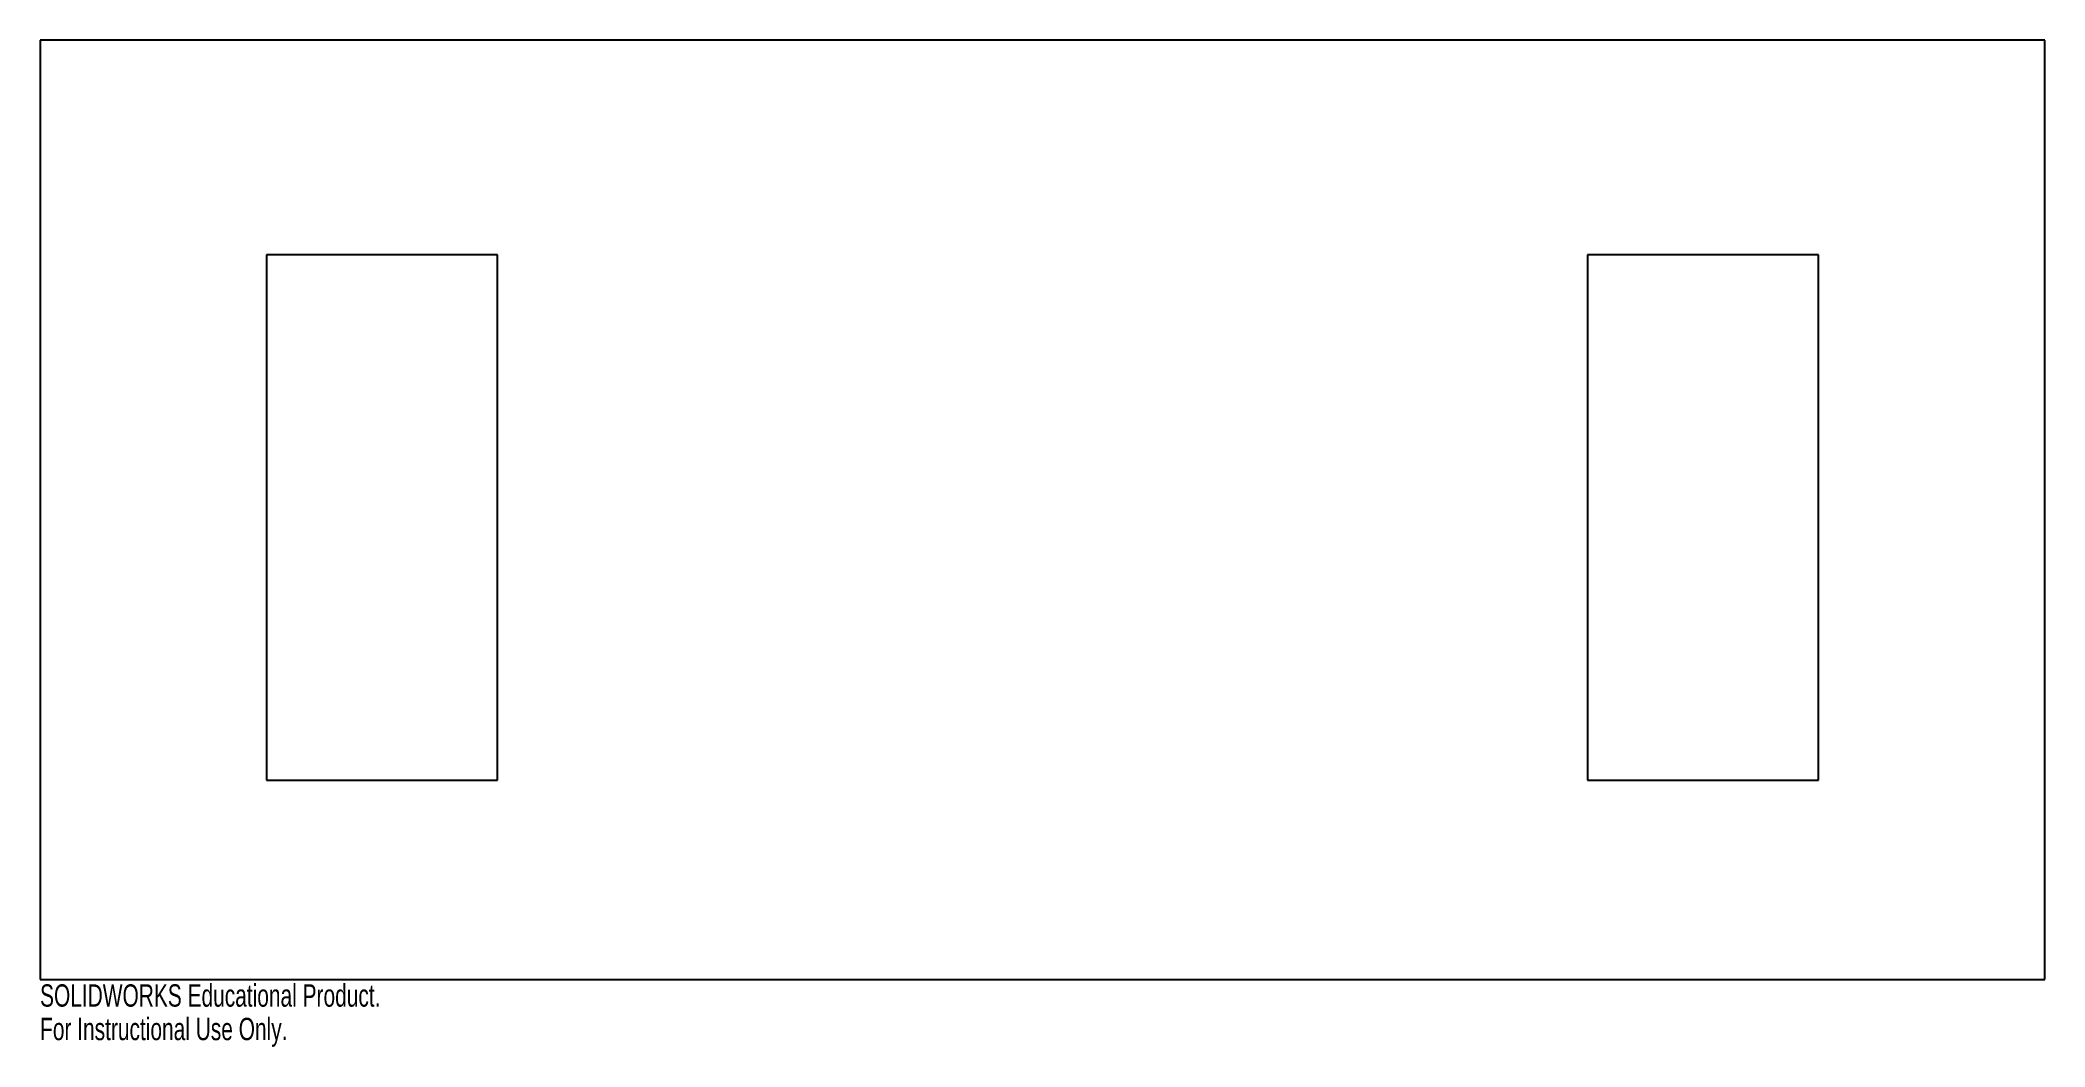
# Model space of a CAD drawing. Header units: millimetres. Extents: x -12 to 422, y -115 to 103.
import ezdxf

# ---------------------------------------------------------------- set-up
doc = ezdxf.new("R2010")
doc.units = ezdxf.units.MM
doc.styles.add('SLDTEXTSTYLE0', font='TXT', dxfattribs={"width": 0.7})

msp = doc.modelspace()

# ---------------------------------------------------------------- linework, layer by layer
at = {"color": 7, "linetype": 'Continuous', "lineweight": 25}
for p, q in [((422.48, 103.34), (-11.53, 103.34)), ((-11.53, 103.34), (-11.53, -100)), ((422.48, -100), (422.48, 103.34)), ((37.49, 56.83), (37.49, -56.83)), ((87.49, 56.83), (37.49, 56.83)), ((87.49, -56.83), (87.49, 56.83)), ((323.46, 56.83), (323.46, -56.83)), ((373.46, 56.83), (323.46, 56.83)), ((373.46, -56.83), (373.46, 56.83)), ((37.49, -56.83), (87.49, -56.83)), ((323.46, -56.83), (373.46, -56.83)), ((-11.53, -100), (422.48, -100))]:
    msp.add_line(p, q, dxfattribs=at)

# ---------------------------------------------------------------- texts
at = {"color": 7, "linetype": 'Continuous', "char_height": 4.8336, "attachment_point": 1, "style": 'SLDTEXTSTYLE0'}
for s, insert in [('SOLIDWORKS Educational Product.', (-11.53, -101.02)), ('For Instructional Use Only.', (-11.53, -108.27))]:
    msp.add_mtext(s, dxfattribs=dict(at, insert=insert))

doc.saveas('drawing.dxf')
